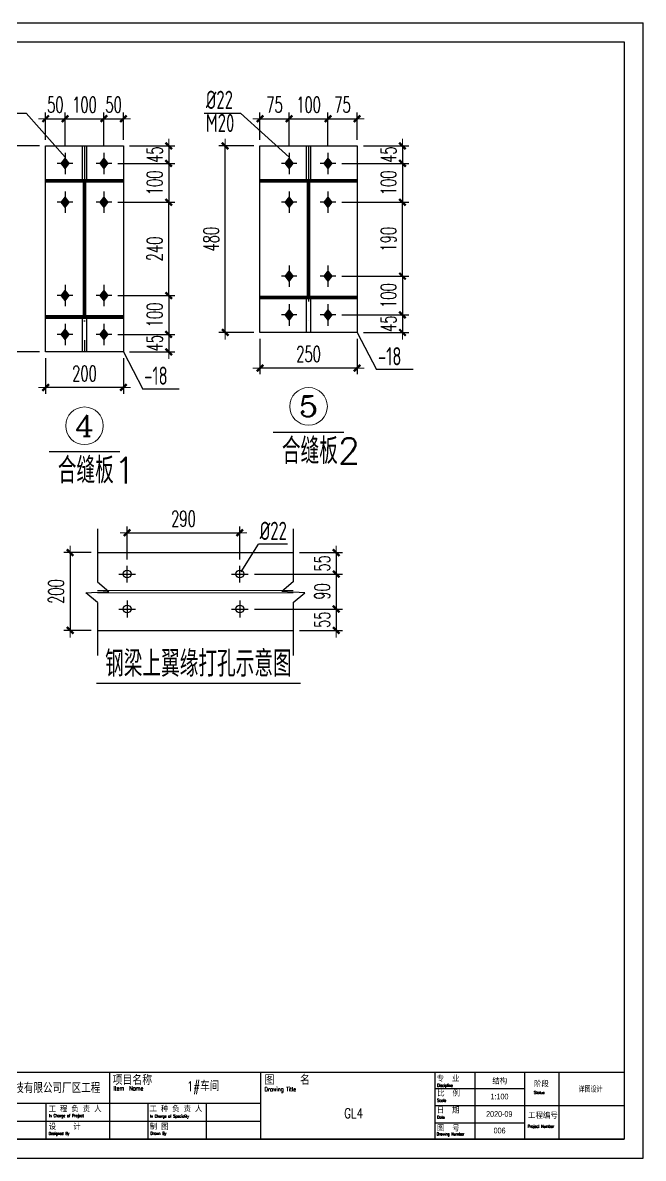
# Model space of a CAD drawing. Header units: inches. Extents: x 129725932 to 129894734, y 55771230 to 55809283.
# Drawn here: x 129835132 to 129839924, y 55800518 to 55809283 of the extents above; entities that cross this region are included whole.
import ezdxf
from ezdxf.enums import TextEntityAlignment as Align

# ---------------------------------------------------------------- set-up
doc = ezdxf.new("R2010")
doc.units = ezdxf.units.IN
doc.header["$MEASUREMENT"] = 0
doc.linetypes.add('ACAD_ISO04W100', pattern=[30, 24, -3, 0, -3])
doc.linetypes.add('CENTER', pattern=[50.8, 31.75, -6.35, 6.35, -6.35])
for name, color, linetype in [('10', 7, 'Continuous'), ('TEXT', 7, 'Continuous'), ('TK', 140, 'Continuous'), ('尺寸标注', 8, 'Continuous'), ('轴线', 1, 'ACAD_ISO04W100'), ('钢梁', 3, 'Continuous')]:
    doc.layers.add(name, color=color, linetype=linetype)
for name, color, linetype, lineweight in [('标注', 8, 'Continuous', 9), ('灰线', 253, 'Continuous', 5), ('轴线层', 1, 'CENTER', 15), ('钢架', 7, 'Continuous', 25)]:
    doc.layers.add(name, color=color, linetype=linetype, lineweight=lineweight)
doc.styles.add('ARIAL', font='swisscl.ttf', dxfattribs={"width": 0.7})
doc.styles.add('COMPLEX', font='COMPLEX')
doc.styles.add('DIM_FONT', font='romans.shx', dxfattribs={"width": 0.618, "bigfont": '1hztxt.shx'})
doc.styles.add('HZXY', font='romand.shx', dxfattribs={"bigfont": 'hzxy.shx'})
doc.styles.add('ROMANC', font='romanc.shx', dxfattribs={"width": 0.8, "bigfont": 'hztxt.shx'})
doc.styles.get("Standard").update_dxf_attribs({"font": 'txt', "bigfont": 'gbcbig.shx'})
doc.styles.add('TSSD_Rein', font='tssdeng.shx', dxfattribs={"width": 0.7, "bigfont": 'atssdchn.shx'})
doc.dimstyles.new('WGH(3)', dxfattribs={"dimscale": 1.2, "dimtxt": 100, "dimasz": 0.3, "dimexe": 40, "dimexo": 40, "dimgap": 40, "dimtad": 1, "dimdec": 0, "dimlfac": 0.333333, "dimzin": 0, "dimdsep": 46, "dimtxsty": 'DIM_FONT', "dimblk1": '_DIMX', "dimblk2": '_DIMX', "dimsah": 1, "dimcen": 0.09, "dimclrd": 3, "dimclre": 3, "dimclrt": 7, "dimadec": 0, "dimazin": 0, "dimtfac": 1, "dimtdec": 0, "dimtix": 1, "dimtmove": 2, "dimatfit": 3, "dimldrblk": '_DIMX', "dimfxl": 0, "dimtolj": 1, "dimtzin": 0, "dimarcsym": 0})

# ---------------------------------------------------------------- blocks, each defined once
blk = doc.blocks.new('TK')
at = {"layer": 'TK', "lineweight": -3}
for p, q in [((6334426, 2870307), (6350948, 2870307)), ((6334426, 2870307), (6350948, 2870307)), ((6334426, 2870307), (6350948, 2870307)), ((6334426, 2870307), (6350948, 2870307)), ((6350948, 2858637), (6350948, 2870307)), ((6350948, 2858637), (6350948, 2870307)), ((6334917, 2870110), (6350752, 2870110)), ((6334917, 2870110), (6350752, 2870110)), ((6350752, 2870110), (6350752, 2858833)), ((6350752, 2870110), (6350752, 2858833)), ((6339770, 2859521), (6350752, 2859521)), ((6339770, 2859521), (6350752, 2859521)), ((6345461, 2859521), (6345461, 2858833)), ((6345461, 2859521), (6345461, 2858833)), ((6347014, 2859521), (6347014, 2858833)), ((6347014, 2859521), (6347014, 2858833)), ((6347014, 2859521), (6347014, 2858833)), ((6347014, 2859521), (6347014, 2858833)), ((6348804, 2859521), (6348804, 2858833)), ((6349217, 2859521), (6349217, 2858833)), ((6349729, 2859521), (6349729, 2858833)), ((6350082, 2859521), (6350082, 2858833)), ((6349729, 2859351), (6348804, 2859351)), ((6343153, 2859204), (6347014, 2859204)), ((6343153, 2859204), (6347014, 2859204)), ((6344806, 2859204), (6344806, 2858833)), ((6344806, 2859204), (6344806, 2858833)), ((6345854, 2859204), (6345854, 2858833)), ((6345854, 2859204), (6345854, 2858833)), ((6346456, 2859204), (6346456, 2858833)), ((6350752, 2859177), (6348804, 2859177)), ((6343977, 2859019), (6347014, 2859019)), ((6343977, 2859019), (6347014, 2859019)), ((6349729, 2858998), (6348804, 2858998)), ((6350752, 2858833), (6334917, 2858833)), ((6334917, 2858833), (6350752, 2858833)), ((6334917, 2858833), (6350752, 2858833)), ((6350752, 2858833), (6334917, 2858833)), ((6334426, 2858637), (6350948, 2858637)), ((6334426, 2858637), (6350948, 2858637))]:
    blk.add_line(p, q, dxfattribs=at)
at = {"layer": 'TK', "lineweight": -3, "style": 'HZXY', "width": 1}
for s, height, p in [('项目名称', 88.4, (6345493, 2859392)), ('项目名称', 88.4, (6345493, 2859392)), ('图    名', 88.4, (6347055, 2859393)), ('图    名', 88.4, (6347055, 2859393)), ('专  业', 58.9, (6348825, 2859425)), ('阶段', 58.9, (6349825, 2859369)), ('比  例', 58.9, (6348830, 2859273)), ('工 程 负 责 人', 58.9, (6344835, 2859112)), ('工 程 负 责 人', 58.9, (6344835, 2859112)), ('工 种 负 责 人', 58.9, (6345872, 2859113)), ('工 种 负 责 人', 58.9, (6345872, 2859113)), ('日  期', 58.9, (6348825, 2859099)), ('工程编号', 58.9, (6349764, 2859045)), ('设    计 ', 58.9, (6344836, 2858930)), ('设    计 ', 58.9, (6344836, 2858930)), ('制 图', 58.9, (6345874, 2858930)), ('制 图', 58.9, (6345874, 2858930)), ('图  号', 58.9, (6348827, 2858914))]:
    blk.add_text(s, height=height, dxfattribs=at).set_placement(p)
at = {"layer": 'TK', "lineweight": -3, "style": 'ROMANC', "text_generation_flag": 6, "width": 0.75}
for s, height, p in [('Discipline', 29.5, (6348830, 2859371)), ('Item  Name', 43.2, (6345502, 2859334)), ('Item  Name', 43.2, (6345502, 2859334)), ('Drawing Title', 43.22, (6347056, 2859325)), ('Drawing Title', 43.22, (6347056, 2859325)), ('Status', 29.5, (6349825, 2859298)), ('Scale', 29.5, (6348829, 2859217)), ('In Charge of Project', 29.47, (6344839, 2859060)), ('In Charge of Project', 29.47, (6344839, 2859060)), ('In Charge of Speciality', 29.47, (6345879, 2859055)), ('In Charge of Speciality', 29.47, (6345879, 2859055)), ('Date', 29.5, (6348830, 2859044)), ('Project Number', 29.47, (6349759, 2858951)), ('Designed By', 29.47, (6344837, 2858877)), ('Designed By', 29.47, (6344837, 2858877)), ('Drawn By', 29.5, (6345882, 2858879)), ('Drawn By', 29.5, (6345882, 2858879)), ('Drawing Number', 29.47, (6348824, 2858872))]:
    blk.add_text(s, height=height, rotation=180, dxfattribs=at).set_placement(p)
at = {"layer": 'TK', "lineweight": -3}
for tag, height, style, width, p in [('PROJECT-NAME', 98.2, 'HZXY', 0.8, (6344532, 2859366)), ('ITEM-NAME', 98.2, 'HZXY', 0.8, (6346423, 2859370)), ('DISCIPLINE', 58.9, 'HZXY', 1, (6349473, 2859435)), ('版本号', 58.9, 'HZXY', 1, (6342282, 2859252)), ('REWORK-DATE', 58.9, 'ARIAL', 1, (6342814, 2859259)), ('DRAWING-TITLE', 98.2, 'HZXY', 0.8, (6347970, 2859230)), ('SCALE', 58.9, 'ARIAL', 1, (6349470, 2859271)), ('STATUS', 58.9, 'HZXY', 0.8, (6350407, 2859351)), ('版本号', 58.9, 'HZXY', 1, (6342282, 2859078)), ('REWORK-DATE', 58.9, 'ARIAL', 1, (6342814, 2859087)), ('DRAWING-TITLE', 98.2, 'HZXY', 0.8, (6347971, 2859099)), ('DATE', 58.9, 'ARIAL', 1, (6349468, 2859092)), ('PROJECT-NUMBER', 58.9, 'ARIAL', 0.9, (6350396, 2859013)), ('版本号', 58.9, 'HZXY', 1, (6342282, 2858912)), ('REWORK-DATE', 58.9, 'ARIAL', 1, (6342814, 2858915)), ('DRAWING-TITLE', 98.2, 'HZXY', 0.8, (6347972, 2858962)), ('DRAWING-NUMBER', 58.9, 'ARIAL', 1, (6349471, 2858922))]:
    blk.add_attdef(tag, text='', height=height, dxfattribs=dict(at, style=style, width=width)).set_placement(p, align=Align.MIDDLE)
blk = doc.blocks.new('_DIMX')
blk.add_line((-150, 0), (150, 0))
at = {"const_width": 50}
blk.add_lwpolyline([(-70, -70), (70, 70)], dxfattribs=at)
blk = doc.blocks.new('*D516')
at = {"layer": 'Defpoints', "color": 0}
for p in [(129835909.5, 55808332.2), (129835819.5, 55808197.2), (129836259.5, 55808197.2)]:
    blk.add_point(p, dxfattribs=at)
at = {"layer": '灰线', "color": 3, "lineweight": -2}
for p, q in [((129835957.5, 55808332.2), (129836307.5, 55808332.2)), ((129836259.5, 55808332.6), (129836259.5, 55808333)), ((129836259.5, 55808332.2), (129836259.5, 55808197.2)), ((129835867.5, 55808197.2), (129836307.5, 55808197.2)), ((129836259.5, 55808196.9), (129836259.5, 55808196.5))]:
    blk.add_line(p, q, dxfattribs=at)
at = {"layer": '灰线', "color": 3, "lineweight": -2, "xscale": 0.3599999999999997, "yscale": 0.3599999999999997, "zscale": 0.3599999999999997}
for p, rotation in [((129836259.5, 55808332.2), 270), ((129836259.5, 55808197.2), 90)]:
    blk.add_blockref('_DIMX', p, dxfattribs=dict(at, rotation=rotation))
at = {"layer": '灰线', "color": 7, "insert": (129836151.5, 55808264.7), "char_height": 120, "attachment_point": 5, "rotation": 90, "style": 'DIM_FONT'}
blk.add_mtext('\\A1;45', dxfattribs=at)
blk = doc.blocks.new('*D517')
at = {"layer": 'Defpoints', "color": 0}
for p in [(129835819.5, 55808197.2), (129835819.5, 55807897.2), (129836259.5, 55807897.2)]:
    blk.add_point(p, dxfattribs=at)
at = {"layer": '灰线', "color": 3, "lineweight": -2}
for p, q in [((129835867.5, 55808197.2), (129836307.5, 55808197.2)), ((129836259.5, 55808196.9), (129836259.5, 55807897.6)), ((129835867.5, 55807897.2), (129836307.5, 55807897.2))]:
    blk.add_line(p, q, dxfattribs=at)
at = {"layer": '灰线', "color": 3, "lineweight": -2, "xscale": 0.3599999999999997, "yscale": 0.3599999999999997, "zscale": 0.3599999999999997}
for p, rotation in [((129836259.5, 55808197.2), 90), ((129836259.5, 55807897.2), 270)]:
    blk.add_blockref('_DIMX', p, dxfattribs=dict(at, rotation=rotation))
at = {"layer": '灰线', "color": 7, "insert": (129836151.5, 55808047.2), "char_height": 120, "attachment_point": 5, "rotation": 90, "style": 'DIM_FONT'}
blk.add_mtext('\\A1;100', dxfattribs=at)
blk = doc.blocks.new('*D518')
at = {"layer": 'Defpoints', "color": 0}
for p in [(129835819.5, 55807177.2), (129835819.5, 55806877.2), (129836259.5, 55806877.2)]:
    blk.add_point(p, dxfattribs=at)
at = {"layer": '灰线', "color": 3, "lineweight": -2}
for p, q in [((129835867.5, 55807177.2), (129836307.5, 55807177.2)), ((129836259.5, 55807176.9), (129836259.5, 55806877.6)), ((129835867.5, 55806877.2), (129836307.5, 55806877.2))]:
    blk.add_line(p, q, dxfattribs=at)
at = {"layer": '灰线', "color": 3, "lineweight": -2, "xscale": 0.3599999999999997, "yscale": 0.3599999999999997, "zscale": 0.3599999999999997}
for p, rotation in [((129836259.5, 55807177.2), 90), ((129836259.5, 55806877.2), 270)]:
    blk.add_blockref('_DIMX', p, dxfattribs=dict(at, rotation=rotation))
at = {"layer": '灰线', "color": 7, "insert": (129836151.5, 55807027.2), "char_height": 120, "attachment_point": 5, "rotation": 90, "style": 'DIM_FONT'}
blk.add_mtext('\\A1;100', dxfattribs=at)
blk = doc.blocks.new('*D519')
at = {"layer": 'Defpoints', "color": 0}
for p in [(129835819.5, 55806877.2), (129835909.5, 55806742.2), (129836259.5, 55806742.2)]:
    blk.add_point(p, dxfattribs=at)
at = {"layer": '灰线', "color": 3, "lineweight": -2}
for p, q in [((129835867.5, 55806877.2), (129836307.5, 55806877.2)), ((129836259.5, 55806877.6), (129836259.5, 55806878)), ((129836259.5, 55806877.2), (129836259.5, 55806742.2)), ((129835957.5, 55806742.2), (129836307.5, 55806742.2)), ((129836259.5, 55806741.9), (129836259.5, 55806741.5))]:
    blk.add_line(p, q, dxfattribs=at)
at = {"layer": '灰线', "color": 3, "lineweight": -2, "xscale": 0.3599999999999997, "yscale": 0.3599999999999997, "zscale": 0.3599999999999997}
for p, rotation in [((129836259.5, 55806877.2), 270), ((129836259.5, 55806742.2), 90)]:
    blk.add_blockref('_DIMX', p, dxfattribs=dict(at, rotation=rotation))
at = {"layer": '灰线', "color": 7, "insert": (129836151.5, 55806809.7), "char_height": 120, "attachment_point": 5, "rotation": 90, "style": 'DIM_FONT'}
blk.add_mtext('\\A1;45', dxfattribs=at)
blk = doc.blocks.new('*D520')
at = {"layer": 'Defpoints', "color": 0}
for p in [(129835459.5, 55808542.1), (129835309.5, 55808332.2), (129835459.5, 55808279.7)]:
    blk.add_point(p, dxfattribs=at)
at = {"layer": '灰线', "color": 3, "lineweight": -2}
for p, q in [((129835309.1, 55808542.1), (129835308.8, 55808542.1)), ((129835309.5, 55808380.2), (129835309.5, 55808590.1)), ((129835309.5, 55808542.1), (129835459.5, 55808542.1)), ((129835459.5, 55808327.7), (129835459.5, 55808590.1)), ((129835459.8, 55808542.1), (129835460.2, 55808542.1))]:
    blk.add_line(p, q, dxfattribs=at)
at = {"layer": '灰线', "color": 3, "lineweight": -2, "xscale": 0.3599999999999997, "yscale": 0.3599999999999997, "zscale": 0.3599999999999997}
blk.add_blockref('_DIMX', (129835309.5, 55808542.1), dxfattribs=at)
at = {"layer": '灰线', "color": 3, "lineweight": -2, "xscale": 0.3599999999999997, "yscale": 0.3599999999999997, "zscale": 0.3599999999999997, "rotation": 180}
blk.add_blockref('_DIMX', (129835459.5, 55808542.1), dxfattribs=at)
at = {"layer": '灰线', "color": 7, "insert": (129835384.5, 55808650.1), "char_height": 120, "attachment_point": 5, "style": 'DIM_FONT'}
blk.add_mtext('\\A1;50', dxfattribs=at)
blk = doc.blocks.new('*D521')
at = {"layer": 'Defpoints', "color": 0}
for p in [(129835759.5, 55808542.1), (129835459.5, 55808279.7), (129835759.5, 55808279.7)]:
    blk.add_point(p, dxfattribs=at)
at = {"layer": '灰线', "color": 3, "lineweight": -2}
for p, q in [((129835459.5, 55808327.7), (129835459.5, 55808590.1)), ((129835459.8, 55808542.1), (129835759.1, 55808542.1)), ((129835759.5, 55808327.7), (129835759.5, 55808590.1))]:
    blk.add_line(p, q, dxfattribs=at)
at = {"layer": '灰线', "color": 3, "lineweight": -2, "xscale": 0.3599999999999997, "yscale": 0.3599999999999997, "zscale": 0.3599999999999997, "rotation": 180}
blk.add_blockref('_DIMX', (129835459.5, 55808542.1), dxfattribs=at)
at = {"layer": '灰线', "color": 3, "lineweight": -2, "xscale": 0.3599999999999997, "yscale": 0.3599999999999997, "zscale": 0.3599999999999997}
blk.add_blockref('_DIMX', (129835759.5, 55808542.1), dxfattribs=at)
at = {"layer": '灰线', "color": 7, "insert": (129835609.5, 55808650.1), "char_height": 120, "attachment_point": 5, "style": 'DIM_FONT'}
blk.add_mtext('\\A1;100', dxfattribs=at)
blk = doc.blocks.new('*D522')
at = {"layer": 'Defpoints', "color": 0}
for p in [(129835909.5, 55808542.1), (129835759.5, 55808279.7), (129835909.5, 55808332.2)]:
    blk.add_point(p, dxfattribs=at)
at = {"layer": '灰线', "color": 3, "lineweight": -2}
for p, q in [((129835759.1, 55808542.1), (129835758.8, 55808542.1)), ((129835759.5, 55808327.7), (129835759.5, 55808590.1)), ((129835759.5, 55808542.1), (129835909.5, 55808542.1)), ((129835909.5, 55808380.2), (129835909.5, 55808590.1)), ((129835909.8, 55808542.1), (129835910.2, 55808542.1))]:
    blk.add_line(p, q, dxfattribs=at)
at = {"layer": '灰线', "color": 3, "lineweight": -2, "xscale": 0.3599999999999997, "yscale": 0.3599999999999997, "zscale": 0.3599999999999997}
blk.add_blockref('_DIMX', (129835759.5, 55808542.1), dxfattribs=at)
at = {"layer": '灰线', "color": 3, "lineweight": -2, "xscale": 0.3599999999999997, "yscale": 0.3599999999999997, "zscale": 0.3599999999999997, "rotation": 180}
blk.add_blockref('_DIMX', (129835909.5, 55808542.1), dxfattribs=at)
at = {"layer": '灰线', "color": 7, "insert": (129835834.5, 55808650.1), "char_height": 120, "attachment_point": 5, "style": 'DIM_FONT'}
blk.add_mtext('\\A1;50', dxfattribs=at)
blk = doc.blocks.new('*D523')
at = {"layer": 'Defpoints', "color": 0}
for p in [(129835040.7, 55808332.2), (129835309.5, 55808332.2), (129835309.5, 55806742.2)]:
    blk.add_point(p, dxfattribs=at)
at = {"layer": '灰线', "color": 3, "lineweight": -2}
for p, q in [((129835261.5, 55808332.2), (129834992.7, 55808332.2)), ((129835040.7, 55806742.6), (129835040.7, 55808331.9)), ((129835261.5, 55806742.2), (129834992.7, 55806742.2))]:
    blk.add_line(p, q, dxfattribs=at)
at = {"layer": '灰线', "color": 3, "lineweight": -2, "xscale": 0.3599999999999997, "yscale": 0.3599999999999997, "zscale": 0.3599999999999997}
for p, rotation in [((129835040.7, 55808332.2), 90), ((129835040.7, 55806742.2), 270)]:
    blk.add_blockref('_DIMX', p, dxfattribs=dict(at, rotation=rotation))
at = {"layer": '灰线', "color": 7, "insert": (129834932.7, 55807537.2), "char_height": 120, "attachment_point": 5, "rotation": 90, "style": 'DIM_FONT'}
blk.add_mtext('\\A1;530', dxfattribs=at)
blk = doc.blocks.new('*D524')
at = {"layer": 'Defpoints', "color": 0}
for p in [(129835309.5, 55806742.2), (129835909.5, 55806742.2), (129835309.5, 55806467.6)]:
    blk.add_point(p, dxfattribs=at)
at = {"layer": '灰线', "color": 3, "lineweight": -2}
for p, q in [((129835309.5, 55806694.2), (129835309.5, 55806419.6)), ((129835909.5, 55806694.2), (129835909.5, 55806419.6)), ((129835909.1, 55806467.6), (129835309.8, 55806467.6))]:
    blk.add_line(p, q, dxfattribs=at)
at = {"layer": '灰线', "color": 3, "lineweight": -2, "xscale": 0.3599999999999997, "yscale": 0.3599999999999997, "zscale": 0.3599999999999997, "rotation": 180}
blk.add_blockref('_DIMX', (129835309.5, 55806467.6), dxfattribs=at)
at = {"layer": '灰线', "color": 3, "lineweight": -2, "xscale": 0.3599999999999997, "yscale": 0.3599999999999997, "zscale": 0.3599999999999997}
blk.add_blockref('_DIMX', (129835909.5, 55806467.6), dxfattribs=at)
at = {"layer": '灰线', "color": 7, "insert": (129835609.5, 55806575.6), "char_height": 120, "attachment_point": 5, "style": 'DIM_FONT'}
blk.add_mtext('\\A1;200', dxfattribs=at)
blk = doc.blocks.new('*D525')
at = {"layer": 'Defpoints', "color": 0}
for p in [(129835819.5, 55807897.2), (129836259.5, 55807897.2), (129835819.5, 55807177.2)]:
    blk.add_point(p, dxfattribs=at)
at = {"layer": '灰线', "color": 3, "lineweight": -2}
for p, q in [((129835867.5, 55807897.2), (129836307.5, 55807897.2)), ((129836259.5, 55807177.6), (129836259.5, 55807896.9)), ((129835867.5, 55807177.2), (129836307.5, 55807177.2))]:
    blk.add_line(p, q, dxfattribs=at)
at = {"layer": '灰线', "color": 3, "lineweight": -2, "xscale": 0.3599999999999997, "yscale": 0.3599999999999997, "zscale": 0.3599999999999997}
for p, rotation in [((129836259.5, 55807897.2), 90), ((129836259.5, 55807177.2), 270)]:
    blk.add_blockref('_DIMX', p, dxfattribs=dict(at, rotation=rotation))
at = {"layer": '灰线', "color": 7, "insert": (129836151.5, 55807537.2), "char_height": 120, "attachment_point": 5, "rotation": 90, "style": 'DIM_FONT'}
blk.add_mtext('\\A1;240', dxfattribs=at)
blk = doc.blocks.new('轴线标号')
at = {"lineweight": 13}
blk.add_circle((0, 0), 0.5, dxfattribs=at)
at = {"layer": '钢架', "lineweight": 13, "style": 'COMPLEX', "width": 1.041667}
blk.add_attdef('A', text='', height=0.56, dxfattribs=at).set_placement((-0.25, -0.28), (0.25, -0.28), align=Align.FIT)
blk = doc.blocks.new('*D526')
at = {"layer": 'Defpoints', "color": 0}
for p in [(129837714.4, 55808332.2), (129837549.4, 55808197.2), (129838064.4, 55808197.2)]:
    blk.add_point(p, dxfattribs=at)
at = {"layer": '灰线', "color": 3, "lineweight": -2}
for p, q in [((129837762.4, 55808332.2), (129838112.4, 55808332.2)), ((129838064.4, 55808332.6), (129838064.4, 55808333)), ((129838064.4, 55808332.2), (129838064.4, 55808197.2)), ((129837597.4, 55808197.2), (129838112.4, 55808197.2)), ((129838064.4, 55808196.9), (129838064.4, 55808196.5))]:
    blk.add_line(p, q, dxfattribs=at)
at = {"layer": '灰线', "color": 3, "lineweight": -2, "xscale": 0.3599999999999997, "yscale": 0.3599999999999997, "zscale": 0.3599999999999997}
for p, rotation in [((129838064.4, 55808332.2), 270), ((129838064.4, 55808197.2), 90)]:
    blk.add_blockref('_DIMX', p, dxfattribs=dict(at, rotation=rotation))
at = {"layer": '灰线', "color": 7, "insert": (129837956.4, 55808264.7), "char_height": 120, "attachment_point": 5, "rotation": 90, "style": 'DIM_FONT'}
blk.add_mtext('\\A1;45', dxfattribs=at)
blk = doc.blocks.new('*D527')
at = {"layer": 'Defpoints', "color": 0}
for p in [(129837549.4, 55808197.2), (129837549.4, 55807897.2), (129838064.4, 55807897.2)]:
    blk.add_point(p, dxfattribs=at)
at = {"layer": '灰线', "color": 3, "lineweight": -2}
for p, q in [((129837597.4, 55808197.2), (129838112.4, 55808197.2)), ((129838064.4, 55808196.9), (129838064.4, 55807897.6)), ((129837597.4, 55807897.2), (129838112.4, 55807897.2))]:
    blk.add_line(p, q, dxfattribs=at)
at = {"layer": '灰线', "color": 3, "lineweight": -2, "xscale": 0.3599999999999997, "yscale": 0.3599999999999997, "zscale": 0.3599999999999997}
for p, rotation in [((129838064.4, 55808197.2), 90), ((129838064.4, 55807897.2), 270)]:
    blk.add_blockref('_DIMX', p, dxfattribs=dict(at, rotation=rotation))
at = {"layer": '灰线', "color": 7, "insert": (129837956.4, 55808047.2), "char_height": 120, "attachment_point": 5, "rotation": 90, "style": 'DIM_FONT'}
blk.add_mtext('\\A1;100', dxfattribs=at)
blk = doc.blocks.new('*D528')
at = {"layer": 'Defpoints', "color": 0}
for p in [(129837549.4, 55807327.2), (129837549.4, 55807027.2), (129838064.4, 55807027.2)]:
    blk.add_point(p, dxfattribs=at)
at = {"layer": '灰线', "color": 3, "lineweight": -2}
for p, q in [((129837597.4, 55807327.2), (129838112.4, 55807327.2)), ((129838064.4, 55807326.9), (129838064.4, 55807027.6)), ((129837597.4, 55807027.2), (129838112.4, 55807027.2))]:
    blk.add_line(p, q, dxfattribs=at)
at = {"layer": '灰线', "color": 3, "lineweight": -2, "xscale": 0.3599999999999997, "yscale": 0.3599999999999997, "zscale": 0.3599999999999997}
for p, rotation in [((129838064.4, 55807327.2), 90), ((129838064.4, 55807027.2), 270)]:
    blk.add_blockref('_DIMX', p, dxfattribs=dict(at, rotation=rotation))
at = {"layer": '灰线', "color": 7, "insert": (129837956.4, 55807177.2), "char_height": 120, "attachment_point": 5, "rotation": 90, "style": 'DIM_FONT'}
blk.add_mtext('\\A1;100', dxfattribs=at)
blk = doc.blocks.new('*D529')
at = {"layer": 'Defpoints', "color": 0}
for p in [(129837549.4, 55807027.2), (129837714.4, 55806892.2), (129838064.4, 55806892.2)]:
    blk.add_point(p, dxfattribs=at)
at = {"layer": '灰线', "color": 3, "lineweight": -2}
for p, q in [((129837597.4, 55807027.2), (129838112.4, 55807027.2)), ((129838064.4, 55807027.6), (129838064.4, 55807028)), ((129838064.4, 55807027.2), (129838064.4, 55806892.2)), ((129837762.4, 55806892.2), (129838112.4, 55806892.2)), ((129838064.4, 55806891.9), (129838064.4, 55806891.5))]:
    blk.add_line(p, q, dxfattribs=at)
at = {"layer": '灰线', "color": 3, "lineweight": -2, "xscale": 0.3599999999999997, "yscale": 0.3599999999999997, "zscale": 0.3599999999999997}
for p, rotation in [((129838064.4, 55807027.2), 270), ((129838064.4, 55806892.2), 90)]:
    blk.add_blockref('_DIMX', p, dxfattribs=dict(at, rotation=rotation))
at = {"layer": '灰线', "color": 7, "insert": (129837956.4, 55806959.7), "char_height": 120, "attachment_point": 5, "rotation": 90, "style": 'DIM_FONT'}
blk.add_mtext('\\A1;45', dxfattribs=at)
blk = doc.blocks.new('*D530')
at = {"layer": 'Defpoints', "color": 0}
for p in [(129837189.4, 55808542.1), (129836964.4, 55808332.2), (129837189.4, 55808279.7)]:
    blk.add_point(p, dxfattribs=at)
at = {"layer": '灰线', "color": 3, "lineweight": -2}
for p, q in [((129836964.4, 55808380.2), (129836964.4, 55808590.1)), ((129836964.7, 55808542.1), (129837189, 55808542.1)), ((129837189.4, 55808327.7), (129837189.4, 55808590.1))]:
    blk.add_line(p, q, dxfattribs=at)
at = {"layer": '灰线', "color": 3, "lineweight": -2, "xscale": 0.3599999999999997, "yscale": 0.3599999999999997, "zscale": 0.3599999999999997, "rotation": 180}
blk.add_blockref('_DIMX', (129836964.4, 55808542.1), dxfattribs=at)
at = {"layer": '灰线', "color": 3, "lineweight": -2, "xscale": 0.3599999999999997, "yscale": 0.3599999999999997, "zscale": 0.3599999999999997}
blk.add_blockref('_DIMX', (129837189.4, 55808542.1), dxfattribs=at)
at = {"layer": '灰线', "color": 7, "insert": (129837076.9, 55808650.1), "char_height": 120, "attachment_point": 5, "style": 'DIM_FONT'}
blk.add_mtext('\\A1;75', dxfattribs=at)
blk = doc.blocks.new('*D531')
at = {"layer": 'Defpoints', "color": 0}
for p in [(129837489.4, 55808542.1), (129837189.4, 55808279.7), (129837489.4, 55808279.7)]:
    blk.add_point(p, dxfattribs=at)
at = {"layer": '灰线', "color": 3, "lineweight": -2}
for p, q in [((129837189.4, 55808327.7), (129837189.4, 55808590.1)), ((129837189.7, 55808542.1), (129837489, 55808542.1)), ((129837489.4, 55808327.7), (129837489.4, 55808590.1))]:
    blk.add_line(p, q, dxfattribs=at)
at = {"layer": '灰线', "color": 3, "lineweight": -2, "xscale": 0.3599999999999997, "yscale": 0.3599999999999997, "zscale": 0.3599999999999997, "rotation": 180}
blk.add_blockref('_DIMX', (129837189.4, 55808542.1), dxfattribs=at)
at = {"layer": '灰线', "color": 3, "lineweight": -2, "xscale": 0.3599999999999997, "yscale": 0.3599999999999997, "zscale": 0.3599999999999997}
blk.add_blockref('_DIMX', (129837489.4, 55808542.1), dxfattribs=at)
at = {"layer": '灰线', "color": 7, "insert": (129837339.4, 55808650.1), "char_height": 120, "attachment_point": 5, "style": 'DIM_FONT'}
blk.add_mtext('\\A1;100', dxfattribs=at)
blk = doc.blocks.new('*D532')
at = {"layer": 'Defpoints', "color": 0}
for p in [(129837714.4, 55808542.1), (129837489.4, 55808279.7), (129837714.4, 55808332.2)]:
    blk.add_point(p, dxfattribs=at)
at = {"layer": '灰线', "color": 3, "lineweight": -2}
for p, q in [((129837489.4, 55808327.7), (129837489.4, 55808590.1)), ((129837489.7, 55808542.1), (129837714, 55808542.1)), ((129837714.4, 55808380.2), (129837714.4, 55808590.1))]:
    blk.add_line(p, q, dxfattribs=at)
at = {"layer": '灰线', "color": 3, "lineweight": -2, "xscale": 0.3599999999999997, "yscale": 0.3599999999999997, "zscale": 0.3599999999999997, "rotation": 180}
blk.add_blockref('_DIMX', (129837489.4, 55808542.1), dxfattribs=at)
at = {"layer": '灰线', "color": 3, "lineweight": -2, "xscale": 0.3599999999999997, "yscale": 0.3599999999999997, "zscale": 0.3599999999999997}
blk.add_blockref('_DIMX', (129837714.4, 55808542.1), dxfattribs=at)
at = {"layer": '灰线', "color": 7, "insert": (129837601.9, 55808650.1), "char_height": 120, "attachment_point": 5, "style": 'DIM_FONT'}
blk.add_mtext('\\A1;75', dxfattribs=at)
blk = doc.blocks.new('*D533')
at = {"layer": 'Defpoints', "color": 0}
for p in [(129836695.6, 55808332.2), (129836964.4, 55808332.2), (129836964.4, 55806892.2)]:
    blk.add_point(p, dxfattribs=at)
at = {"layer": '灰线', "color": 3, "lineweight": -2}
for p, q in [((129836916.4, 55808332.2), (129836647.6, 55808332.2)), ((129836695.6, 55806892.6), (129836695.6, 55808331.9)), ((129836916.4, 55806892.2), (129836647.6, 55806892.2))]:
    blk.add_line(p, q, dxfattribs=at)
at = {"layer": '灰线', "color": 3, "lineweight": -2, "xscale": 0.3599999999999997, "yscale": 0.3599999999999997, "zscale": 0.3599999999999997}
for p, rotation in [((129836695.6, 55808332.2), 90), ((129836695.6, 55806892.2), 270)]:
    blk.add_blockref('_DIMX', p, dxfattribs=dict(at, rotation=rotation))
at = {"layer": '灰线', "color": 7, "insert": (129836587.6, 55807612.2), "char_height": 120, "attachment_point": 5, "rotation": 90, "style": 'DIM_FONT'}
blk.add_mtext('\\A1;480', dxfattribs=at)
blk = doc.blocks.new('*D534')
at = {"layer": 'Defpoints', "color": 0}
for p in [(129836964.4, 55806892.2), (129837714.4, 55806892.2), (129836964.4, 55806617.6)]:
    blk.add_point(p, dxfattribs=at)
at = {"layer": '灰线', "color": 3, "lineweight": -2}
for p, q in [((129836964.4, 55806844.2), (129836964.4, 55806569.6)), ((129837714.4, 55806844.2), (129837714.4, 55806569.6)), ((129837714, 55806617.6), (129836964.7, 55806617.6))]:
    blk.add_line(p, q, dxfattribs=at)
at = {"layer": '灰线', "color": 3, "lineweight": -2, "xscale": 0.3599999999999997, "yscale": 0.3599999999999997, "zscale": 0.3599999999999997, "rotation": 180}
blk.add_blockref('_DIMX', (129836964.4, 55806617.6), dxfattribs=at)
at = {"layer": '灰线', "color": 3, "lineweight": -2, "xscale": 0.3599999999999997, "yscale": 0.3599999999999997, "zscale": 0.3599999999999997}
blk.add_blockref('_DIMX', (129837714.4, 55806617.6), dxfattribs=at)
at = {"layer": '灰线', "color": 7, "insert": (129837339.4, 55806725.6), "char_height": 120, "attachment_point": 5, "style": 'DIM_FONT'}
blk.add_mtext('\\A1;250', dxfattribs=at)
blk = doc.blocks.new('*D535')
at = {"layer": 'Defpoints', "color": 0}
for p in [(129837549.4, 55807897.2), (129838064.4, 55807897.2), (129837549.4, 55807327.2)]:
    blk.add_point(p, dxfattribs=at)
at = {"layer": '灰线', "color": 3, "lineweight": -2}
for p, q in [((129837597.4, 55807897.2), (129838112.4, 55807897.2)), ((129838064.4, 55807327.6), (129838064.4, 55807896.9)), ((129837597.4, 55807327.2), (129838112.4, 55807327.2))]:
    blk.add_line(p, q, dxfattribs=at)
at = {"layer": '灰线', "color": 3, "lineweight": -2, "xscale": 0.3599999999999997, "yscale": 0.3599999999999997, "zscale": 0.3599999999999997}
for p, rotation in [((129838064.4, 55807897.2), 90), ((129838064.4, 55807327.2), 270)]:
    blk.add_blockref('_DIMX', p, dxfattribs=dict(at, rotation=rotation))
at = {"layer": '灰线', "color": 7, "insert": (129837956.4, 55807612.2), "char_height": 120, "attachment_point": 5, "rotation": 90, "style": 'DIM_FONT'}
blk.add_mtext('\\A1;190', dxfattribs=at)
blk = doc.blocks.new('*D573')
at = {"layer": 'Defpoints', "color": 0}
for p in [(129837221.8, 55805192.6), (129836873.2, 55805027.6), (129837552.6, 55805027.6)]:
    blk.add_point(p, dxfattribs=at)
at = {"layer": '标注', "color": 3, "lineweight": -2}
for p, q in [((129837269.8, 55805192.6), (129837600.6, 55805192.6)), ((129837552.6, 55805192.9), (129837552.6, 55805193.3)), ((129837552.6, 55805192.6), (129837552.6, 55805027.6)), ((129836921.2, 55805027.6), (129837600.6, 55805027.6)), ((129837552.6, 55805027.2), (129837552.6, 55805026.9))]:
    blk.add_line(p, q, dxfattribs=at)
at = {"layer": '标注', "color": 3, "lineweight": -2, "xscale": 0.3599999999999997, "yscale": 0.3599999999999997, "zscale": 0.3599999999999997}
for p, rotation in [((129837552.6, 55805192.6), 270), ((129837552.6, 55805027.6), 90)]:
    blk.add_blockref('_DIMX', p, dxfattribs=dict(at, rotation=rotation))
at = {"layer": '标注', "color": 7, "insert": (129837444.6, 55805110.1), "char_height": 120, "attachment_point": 5, "rotation": 90, "style": 'DIM_FONT'}
blk.add_mtext('\\A1;55', dxfattribs=at)
blk = doc.blocks.new('*D574')
at = {"layer": 'Defpoints', "color": 0}
for p in [(129836873.2, 55805027.6), (129836873.2, 55804757.6), (129837552.6, 55804757.6)]:
    blk.add_point(p, dxfattribs=at)
at = {"layer": '标注', "color": 3, "lineweight": -2}
for p, q in [((129836921.2, 55805027.6), (129837600.6, 55805027.6)), ((129837552.6, 55805027.2), (129837552.6, 55804757.9)), ((129836921.2, 55804757.6), (129837600.6, 55804757.6))]:
    blk.add_line(p, q, dxfattribs=at)
at = {"layer": '标注', "color": 3, "lineweight": -2, "xscale": 0.3599999999999997, "yscale": 0.3599999999999997, "zscale": 0.3599999999999997}
for p, rotation in [((129837552.6, 55805027.6), 90), ((129837552.6, 55804757.6), 270)]:
    blk.add_blockref('_DIMX', p, dxfattribs=dict(at, rotation=rotation))
at = {"layer": '标注', "color": 7, "insert": (129837444.6, 55804892.6), "char_height": 120, "attachment_point": 5, "rotation": 90, "style": 'DIM_FONT'}
blk.add_mtext('\\A1;90', dxfattribs=at)
blk = doc.blocks.new('*D575')
at = {"layer": 'Defpoints', "color": 0}
for p in [(129836873.2, 55804757.6), (129837221.8, 55804592.6), (129837552.6, 55804592.6)]:
    blk.add_point(p, dxfattribs=at)
at = {"layer": '标注', "color": 3, "lineweight": -2}
for p, q in [((129836921.2, 55804757.6), (129837600.6, 55804757.6)), ((129837552.6, 55804757.9), (129837552.6, 55804758.3)), ((129837552.6, 55804757.6), (129837552.6, 55804592.6)), ((129837269.8, 55804592.6), (129837600.6, 55804592.6)), ((129837552.6, 55804592.2), (129837552.6, 55804591.9))]:
    blk.add_line(p, q, dxfattribs=at)
at = {"layer": '标注', "color": 3, "lineweight": -2, "xscale": 0.3599999999999997, "yscale": 0.3599999999999997, "zscale": 0.3599999999999997}
for p, rotation in [((129837552.6, 55804757.6), 270), ((129837552.6, 55804592.6), 90)]:
    blk.add_blockref('_DIMX', p, dxfattribs=dict(at, rotation=rotation))
at = {"layer": '标注', "color": 7, "insert": (129837444.6, 55804675.1), "char_height": 120, "attachment_point": 5, "rotation": 90, "style": 'DIM_FONT'}
blk.add_mtext('\\A1;55', dxfattribs=at)
blk = doc.blocks.new('*D571')
at = {"layer": 'Defpoints', "color": 0}
for p in [(129835709, 55805192.6), (129835498.3, 55804592.6), (129835709, 55804592.6)]:
    blk.add_point(p, dxfattribs=at)
at = {"layer": '标注', "color": 3, "lineweight": -2}
for p, q in [((129835661, 55805192.6), (129835450.3, 55805192.6)), ((129835498.3, 55805192.2), (129835498.3, 55804592.9)), ((129835661, 55804592.6), (129835450.3, 55804592.6))]:
    blk.add_line(p, q, dxfattribs=at)
at = {"layer": '标注', "color": 3, "lineweight": -2, "xscale": 0.3599999999999997, "yscale": 0.3599999999999997, "zscale": 0.3599999999999997}
for p, rotation in [((129835498.3, 55805192.6), 90), ((129835498.3, 55804592.6), 270)]:
    blk.add_blockref('_DIMX', p, dxfattribs=dict(at, rotation=rotation))
at = {"layer": '标注', "color": 7, "insert": (129835390.3, 55804892.6), "char_height": 120, "attachment_point": 5, "rotation": 90, "style": 'DIM_FONT'}
blk.add_mtext('\\A1;200', dxfattribs=at)
blk = doc.blocks.new('*D572')
at = {"layer": 'Defpoints', "color": 0}
for p in [(129836808.6, 55805346.8), (129835938.6, 55805092.2), (129836808.6, 55805092.2)]:
    blk.add_point(p, dxfattribs=at)
at = {"layer": '标注', "color": 3, "lineweight": -2}
for p, q in [((129835938.6, 55805140.2), (129835938.6, 55805394.8)), ((129836808.6, 55805140.2), (129836808.6, 55805394.8)), ((129835938.9, 55805346.8), (129836808.2, 55805346.8))]:
    blk.add_line(p, q, dxfattribs=at)
at = {"layer": '标注', "color": 3, "lineweight": -2, "xscale": 0.3599999999999997, "yscale": 0.3599999999999997, "zscale": 0.3599999999999997, "rotation": 180}
blk.add_blockref('_DIMX', (129835938.6, 55805346.8), dxfattribs=at)
at = {"layer": '标注', "color": 3, "lineweight": -2, "xscale": 0.3599999999999997, "yscale": 0.3599999999999997, "zscale": 0.3599999999999997}
blk.add_blockref('_DIMX', (129836808.6, 55805346.8), dxfattribs=at)
at = {"layer": '标注', "color": 7, "insert": (129836373.6, 55805454.8), "char_height": 120, "attachment_point": 5, "style": 'DIM_FONT'}
blk.add_mtext('\\A1;290', dxfattribs=at)

msp = doc.modelspace()

# ---------------------------------------------------------------- linework, layer by layer
for p, q in [((129837066.6, 55806122.2), (129837612.1, 55806122.2)), ((129835336.7, 55805972.2), (129835882.2, 55805972.2)), ((129835709, 55805376.3), (129835709, 55804967.8)), ((129837221.8, 55805376.3), (129837221.8, 55804967.8)), ((129835709, 55805192.6), (129837221.8, 55805192.6)), ((129837221.8, 55805192.6), (129837221.8, 55804967.8)), ((129835938.6, 55804963), (129835938.6, 55805092.2)), ((129836808.6, 55804963), (129836808.6, 55805092.2)), ((129835874, 55805027.6), (129836003.2, 55805027.6)), ((129836744, 55805027.6), (129836873.2, 55805027.6)), ((129835709, 55804967.8), (129835797, 55804892.1)), ((129837221.8, 55804967.8), (129837133.8, 55804892.1)), ((129835621, 55804883.8), (129835797, 55804892.1)), ((129835709, 55804808.1), (129835621, 55804883.8)), ((129837309.8, 55804883.8), (129837133.8, 55804892.1)), ((129837221.8, 55804808.1), (129837309.8, 55804883.8)), ((129835709, 55804808.1), (129835709, 55804399.6)), ((129835874, 55804757.6), (129836003.2, 55804757.6)), ((129835938.6, 55804822.2), (129835938.6, 55804693)), ((129836744, 55804757.6), (129836873.2, 55804757.6)), ((129836808.6, 55804822.2), (129836808.6, 55804693)), ((129837221.8, 55804808.1), (129837221.8, 55804592.6)), ((129837221.8, 55804808.1), (129837221.8, 55804399.6)), ((129835709, 55804592.6), (129837221.8, 55804592.6)), ((129835701.9, 55804184.4), (129837277.3, 55804184.4))]:
    msp.add_line(p, q)
for centre in [(129835938.6, 55805027.6), (129836808.6, 55805027.6), (129835938.6, 55804757.6), (129836808.6, 55804757.6)]:
    msp.add_circle(centre, 30)
at = {"layer": '10', "color": 253}
for p, q in [((129835459.5, 55808279.7), (129835459.5, 55808114.7)), ((129835759.5, 55808279.7), (129835759.5, 55808114.7)), ((129837189.4, 55808279.7), (129837189.4, 55808114.7)), ((129837489.4, 55808279.7), (129837489.4, 55808114.7)), ((129835519.5, 55808197.2), (129835399.5, 55808197.2)), ((129835819.5, 55808197.2), (129835699.5, 55808197.2)), ((129837249.4, 55808197.2), (129837129.4, 55808197.2)), ((129837549.4, 55808197.2), (129837429.4, 55808197.2)), ((129835519.5, 55807897.2), (129835399.5, 55807897.2)), ((129835459.5, 55807979.7), (129835459.5, 55807814.7)), ((129835819.5, 55807897.2), (129835699.5, 55807897.2)), ((129835759.5, 55807979.7), (129835759.5, 55807814.7)), ((129837249.4, 55807897.2), (129837129.4, 55807897.2)), ((129837189.4, 55807979.7), (129837189.4, 55807814.7)), ((129837549.4, 55807897.2), (129837429.4, 55807897.2)), ((129837489.4, 55807979.7), (129837489.4, 55807814.7)), ((129837189.4, 55807409.7), (129837189.4, 55807244.7)), ((129837489.4, 55807409.7), (129837489.4, 55807244.7)), ((129837249.4, 55807327.2), (129837129.4, 55807327.2)), ((129837549.4, 55807327.2), (129837429.4, 55807327.2)), ((129835459.5, 55807259.7), (129835459.5, 55807094.7)), ((129835759.5, 55807259.7), (129835759.5, 55807094.7)), ((129835519.5, 55807177.2), (129835399.5, 55807177.2)), ((129835819.5, 55807177.2), (129835699.5, 55807177.2)), ((129837189.4, 55807109.7), (129837189.4, 55806944.7)), ((129837489.4, 55807109.7), (129837489.4, 55806944.7)), ((129837249.4, 55807027.2), (129837129.4, 55807027.2)), ((129837549.4, 55807027.2), (129837429.4, 55807027.2)), ((129835459.5, 55806959.7), (129835459.5, 55806794.7)), ((129835759.5, 55806959.7), (129835759.5, 55806794.7)), ((129835519.5, 55806877.2), (129835399.5, 55806877.2)), ((129835819.5, 55806877.2), (129835699.5, 55806877.2))]:
    msp.add_line(p, q, dxfattribs=at)
at = {"layer": '10'}
for points in [[(129835459.5, 55808246), (129835422, 55808197.2), (129835497, 55808197.2), (129835459.5, 55808148.5)], [(129835759.5, 55808246), (129835722, 55808197.2), (129835797, 55808197.2), (129835759.5, 55808148.5)], [(129837189.4, 55808246), (129837151.9, 55808197.2), (129837226.9, 55808197.2), (129837189.4, 55808148.5)], [(129837489.4, 55808246), (129837451.9, 55808197.2), (129837526.9, 55808197.2), (129837489.4, 55808148.5)], [(129835459.5, 55807946), (129835422, 55807897.2), (129835497, 55807897.2), (129835459.5, 55807848.5)], [(129835759.5, 55807946), (129835722, 55807897.2), (129835797, 55807897.2), (129835759.5, 55807848.5)], [(129837189.4, 55807946), (129837151.9, 55807897.2), (129837226.9, 55807897.2), (129837189.4, 55807848.5)], [(129837489.4, 55807946), (129837451.9, 55807897.2), (129837526.9, 55807897.2), (129837489.4, 55807848.5)], [(129837189.4, 55807376), (129837151.9, 55807327.2), (129837226.9, 55807327.2), (129837189.4, 55807278.5)], [(129837489.4, 55807376), (129837451.9, 55807327.2), (129837526.9, 55807327.2), (129837489.4, 55807278.5)], [(129835459.5, 55807226), (129835422, 55807177.2), (129835497, 55807177.2), (129835459.5, 55807128.5)], [(129835759.5, 55807226), (129835722, 55807177.2), (129835797, 55807177.2), (129835759.5, 55807128.5)], [(129837189.4, 55807076), (129837151.9, 55807027.2), (129837226.9, 55807027.2), (129837189.4, 55806978.5)], [(129837489.4, 55807076), (129837451.9, 55807027.2), (129837526.9, 55807027.2), (129837489.4, 55806978.5)], [(129835459.5, 55806926), (129835422, 55806877.2), (129835497, 55806877.2), (129835459.5, 55806828.5)], [(129835759.5, 55806926), (129835722, 55806877.2), (129835797, 55806877.2), (129835759.5, 55806828.5)]]:
    msp.add_solid(points, dxfattribs=at)
at = {"layer": '尺寸标注'}
for p, q in [((129834877.7, 55808584.4), (129835160, 55808584.4)), ((129835459.5, 55808246), (129835160, 55808584.4)), ((129836532.6, 55808584.4), (129836814.9, 55808584.4)), ((129837189.4, 55808246), (129836814.9, 55808584.4)), ((129837714.4, 55806892.2), (129837863.9, 55806605.3)), ((129835909.5, 55806742.2), (129836059, 55806455.3)), ((129838146.2, 55806605.3), (129837863.9, 55806605.3)), ((129836341.3, 55806455.3), (129836059, 55806455.3)), ((129836819.2, 55805043.4), (129836954, 55805257.6)), ((129837176.9, 55805257.6), (129836954, 55805257.6))]:
    msp.add_line(p, q, dxfattribs=at)
at = {"layer": '标注'}
for p, q in [((129837221.8, 55804901.6), (129835709, 55804901.6)), ((129837221.8, 55804883.6), (129835709, 55804883.6))]:
    msp.add_line(p, q, dxfattribs=at)
at = {"layer": '轴线', "ltscale": 50}
for p, q in [((129835609.5, 55808332.2), (129835609.5, 55806742.2)), ((129837339.4, 55808332.2), (129837339.4, 55806892.2))]:
    msp.add_line(p, q, dxfattribs=at)
at = {"layer": '钢梁'}
for p, q in [((129835309.5, 55808062.2), (129835909.5, 55808062.2)), ((129836964.4, 55808062.2), (129837714.4, 55808062.2)), ((129836964.4, 55807162.2), (129837714.4, 55807162.2)), ((129835309.5, 55807012.2), (129835909.5, 55807012.2))]:
    msp.add_line(p, q, dxfattribs=at)
for points in [[(129835309.5, 55808332.2), (129835909.5, 55808332.2), (129835909.5, 55806742.2), (129835309.5, 55806742.2)], [(129835594.5, 55808332.2), (129835624.5, 55808332.2), (129835624.5, 55808062.2), (129835594.5, 55808062.2)], [(129836964.4, 55808332.2), (129837714.4, 55808332.2), (129837714.4, 55806892.2), (129836964.4, 55806892.2)], [(129837324.4, 55808332.2), (129837354.4, 55808332.2), (129837354.4, 55808062.2), (129837324.4, 55808062.2)], [(129837324.4, 55807162.2), (129837354.4, 55807162.2), (129837354.4, 55806892.2), (129837324.4, 55806892.2)], [(129835594.5, 55807012.2), (129835624.5, 55807012.2), (129835624.5, 55806742.2), (129835594.5, 55806742.2)]]:
    msp.add_lwpolyline(points, close=True, dxfattribs=at)
at = {"layer": '钢梁', "const_width": 30}
for points in [[(129835309.5, 55808062.2), (129835909.5, 55808062.2)], [(129835609.5, 55808062.2), (129835609.5, 55807012.2)], [(129836964.4, 55808062.2), (129837714.4, 55808062.2)], [(129837339.4, 55808062.2), (129837339.4, 55807162.2)], [(129837714.4, 55807162.2), (129836964.4, 55807162.2)], [(129835909.5, 55807012.2), (129835309.5, 55807012.2)]]:
    msp.add_lwpolyline(points, dxfattribs=at)

# ---------------------------------------------------------------- block references
ref = msp.add_blockref('TK', (125069895.9, 53653472.4), dxfattribs=dict(xscale=0.7510733052418833, yscale=0.7510733016678404, zscale=0.7510733068171402))
ref.add_attrib('STATUS', '详图设计', dxfattribs={"layer": 'TK', "lineweight": -3, "height": 44.27, "style": 'HZXY', "width": 0.8}).set_placement((129839516.8, 55801054.5), align=Align.MIDDLE)
ref.add_attrib('PROJECT-NAME', '宣城市宏峰铝业科技有限公司厂区工程', dxfattribs={"layer": 'TK', "lineweight": -3, "height": 73.78, "style": 'HZXY', "width": 0.8}).set_placement((129835104.4, 55801066), align=Align.MIDDLE)
ref.add_attrib('DRAWING-TITLE', 'GL4', dxfattribs={"layer": 'TK', "lineweight": -3, "height": 73.78, "style": 'HZXY', "width": 0.8}).set_placement((129837687.2, 55800865.2), align=Align.MIDDLE)
ref.add_attrib('ITEM-NAME', '1#车间', dxfattribs={"layer": 'TK', "lineweight": -3, "height": 73.78, "style": 'HZXY', "width": 0.8}).set_placement((129836524.9, 55801068.8), align=Align.MIDDLE)
ref.add_attrib('SCALE', '1:100', dxfattribs={"layer": 'TK', "lineweight": -3, "height": 44.27, "style": 'ARIAL', "width": 1}).set_placement((129838813.5, 55800994.6), align=Align.MIDDLE)
ref.add_attrib('DATE', '2020-09', dxfattribs={"layer": 'TK', "lineweight": -3, "height": 44.27, "style": 'ARIAL', "width": 1}).set_placement((129838811.9, 55800860.2), align=Align.MIDDLE)
ref.add_attrib('DRAWING-NUMBER', '006', dxfattribs={"layer": 'TK', "lineweight": -3, "height": 44.27, "style": 'ARIAL', "width": 1}).set_placement((129838814, 55800732.4), align=Align.MIDDLE)
ref.add_attrib('DISCIPLINE', '结构', dxfattribs={"layer": 'TK', "lineweight": -3, "height": 44.27, "style": 'HZXY', "width": 1}).set_placement((129838815.4, 55801118), align=Align.MIDDLE)
ref = msp.add_blockref('轴线标号', (129837339.4, 55806321.9), dxfattribs=dict(xscale=290.6235134154558, yscale=290.6235134080052, zscale=290.6235134116318))
ref.add_attrib('A', '5', dxfattribs={"layer": '钢架', "lineweight": 13, "height": 162.7, "style": 'COMPLEX', "width": 1.339286}).set_placement((129837266.7, 55806240.6), (129837412, 55806240.6), align=Align.FIT)
ref = msp.add_blockref('轴线标号', (129835609.5, 55806171.9), dxfattribs=dict(xscale=290.6235134154558, yscale=290.6235134080052, zscale=290.6235134116318))
ref.add_attrib('A', '4', dxfattribs={"layer": '钢架', "lineweight": 13, "height": 162.7, "style": 'COMPLEX', "width": 1.171875}).set_placement((129835536.8, 55806090.6), (129835682.1, 55806090.6), align=Align.FIT)

# ---------------------------------------------------------------- texts
at = {"layer": 'TEXT', "style": 'TSSD_Rein', "width": 0.7}
for s, p in [('%%C22', (129836546.5, 55808617.5)), ('M20', (129836546.5, 55808438.5)), ('-18', (129837875.1, 55806638.4)), ('-18', (129836070.2, 55806488.4)), ('%%C22', (129836962.3, 55805290.8))]:
    msp.add_text(s, height=140.62, dxfattribs=at).set_placement(p)
at = {"layer": '轴线层', "color": 4, "linetype": 'ByBlock', "char_height": 200, "attachment_point": 1}
for s, insert, width in [('合缝板2', (129837133.5, 55806077.3), 731.85), ('合缝板1', (129835403.6, 55805927.3), 731.85), ('钢梁上翼缘打孔示意图', (129835768.8, 55804435.1), 1438.4)]:
    msp.add_mtext(s, dxfattribs=dict(at, insert=insert, width=width))

# ---------------------------------------------------------------- dimensions: what is measured, and where the dimension line sits
at = {"layer": '标注'}
dim = msp.add_linear_dim(base=(129836808.6, 55805346.8), p1=(129835938.6, 55805092.2), p2=(129836808.6, 55805092.2), dimstyle='WGH(3)', dxfattribs=at)
dim.commit()
dim.dimension.update_dxf_attribs({"geometry": '*D572', "text_midpoint": (129836373.6, 55805454.8)})
for base, p1, p2, picture, middle in [((129835498.3, 55804592.6), (129835709, 55805192.6), (129835709, 55804592.6), '*D571', (129835390.3, 55804892.6)), ((129837552.6, 55805027.6), (129837221.8, 55805192.6), (129836873.2, 55805027.6), '*D573', (129837444.6, 55805110.1)), ((129837552.6, 55804757.6), (129836873.2, 55805027.6), (129836873.2, 55804757.6), '*D574', (129837444.6, 55804892.6)), ((129837552.6, 55804592.6), (129836873.2, 55804757.6), (129837221.8, 55804592.6), '*D575', (129837444.6, 55804675.1))]:
    dim = msp.add_linear_dim(base=base, p1=p1, p2=p2, angle=90, dimstyle='WGH(3)', dxfattribs=at)
    dim.commit()
    dim.dimension.update_dxf_attribs({"geometry": picture, "text_midpoint": middle})
at = {"layer": '灰线'}
for base, p1, p2, picture, middle in [((129835459.5, 55808542.1), (129835309.5, 55808332.2), (129835459.5, 55808279.7), '*D520', (129835384.5, 55808650.1)), ((129835759.5, 55808542.1), (129835459.5, 55808279.7), (129835759.5, 55808279.7), '*D521', (129835609.5, 55808650.1)), ((129835909.5, 55808542.1), (129835759.5, 55808279.7), (129835909.5, 55808332.2), '*D522', (129835834.5, 55808650.1)), ((129837189.4, 55808542.1), (129836964.4, 55808332.2), (129837189.4, 55808279.7), '*D530', (129837076.9, 55808650.1)), ((129837489.4, 55808542.1), (129837189.4, 55808279.7), (129837489.4, 55808279.7), '*D531', (129837339.4, 55808650.1)), ((129837714.4, 55808542.1), (129837489.4, 55808279.7), (129837714.4, 55808332.2), '*D532', (129837601.9, 55808650.1)), ((129836964.4, 55806617.6), (129837714.4, 55806892.2), (129836964.4, 55806892.2), '*D534', (129837339.4, 55806725.6)), ((129835309.5, 55806467.6), (129835909.5, 55806742.2), (129835309.5, 55806742.2), '*D524', (129835609.5, 55806575.6))]:
    dim = msp.add_linear_dim(base=base, p1=p1, p2=p2, dimstyle='WGH(3)', dxfattribs=at)
    dim.commit()
    dim.dimension.update_dxf_attribs({"geometry": picture, "text_midpoint": middle})
for base, p1, p2, picture, middle in [((129835040.7, 55808332.2), (129835309.5, 55806742.2), (129835309.5, 55808332.2), '*D523', (129834932.7, 55807537.2)), ((129836259.5, 55808197.2), (129835909.5, 55808332.2), (129835819.5, 55808197.2), '*D516', (129836151.5, 55808264.7)), ((129836695.6, 55808332.2), (129836964.4, 55806892.2), (129836964.4, 55808332.2), '*D533', (129836587.6, 55807612.2)), ((129838064.4, 55808197.2), (129837714.4, 55808332.2), (129837549.4, 55808197.2), '*D526', (129837956.4, 55808264.7)), ((129836259.5, 55807897.2), (129835819.5, 55808197.2), (129835819.5, 55807897.2), '*D517', (129836151.5, 55808047.2)), ((129838064.4, 55807897.2), (129837549.4, 55808197.2), (129837549.4, 55807897.2), '*D527', (129837956.4, 55808047.2)), ((129836259.5, 55807897.2), (129835819.5, 55807177.2), (129835819.5, 55807897.2), '*D525', (129836151.5, 55807537.2)), ((129838064.4, 55807897.2), (129837549.4, 55807327.2), (129837549.4, 55807897.2), '*D535', (129837956.4, 55807612.2)), ((129838064.4, 55807027.2), (129837549.4, 55807327.2), (129837549.4, 55807027.2), '*D528', (129837956.4, 55807177.2)), ((129836259.5, 55806877.2), (129835819.5, 55807177.2), (129835819.5, 55806877.2), '*D518', (129836151.5, 55807027.2)), ((129838064.4, 55806892.2), (129837549.4, 55807027.2), (129837714.4, 55806892.2), '*D529', (129837956.4, 55806959.7)), ((129836259.5, 55806742.2), (129835819.5, 55806877.2), (129835909.5, 55806742.2), '*D519', (129836151.5, 55806809.7))]:
    dim = msp.add_linear_dim(base=base, p1=p1, p2=p2, angle=90, dimstyle='WGH(3)', dxfattribs=at)
    dim.commit()
    dim.dimension.update_dxf_attribs({"geometry": picture, "text_midpoint": middle})

doc.saveas('drawing.dxf')
